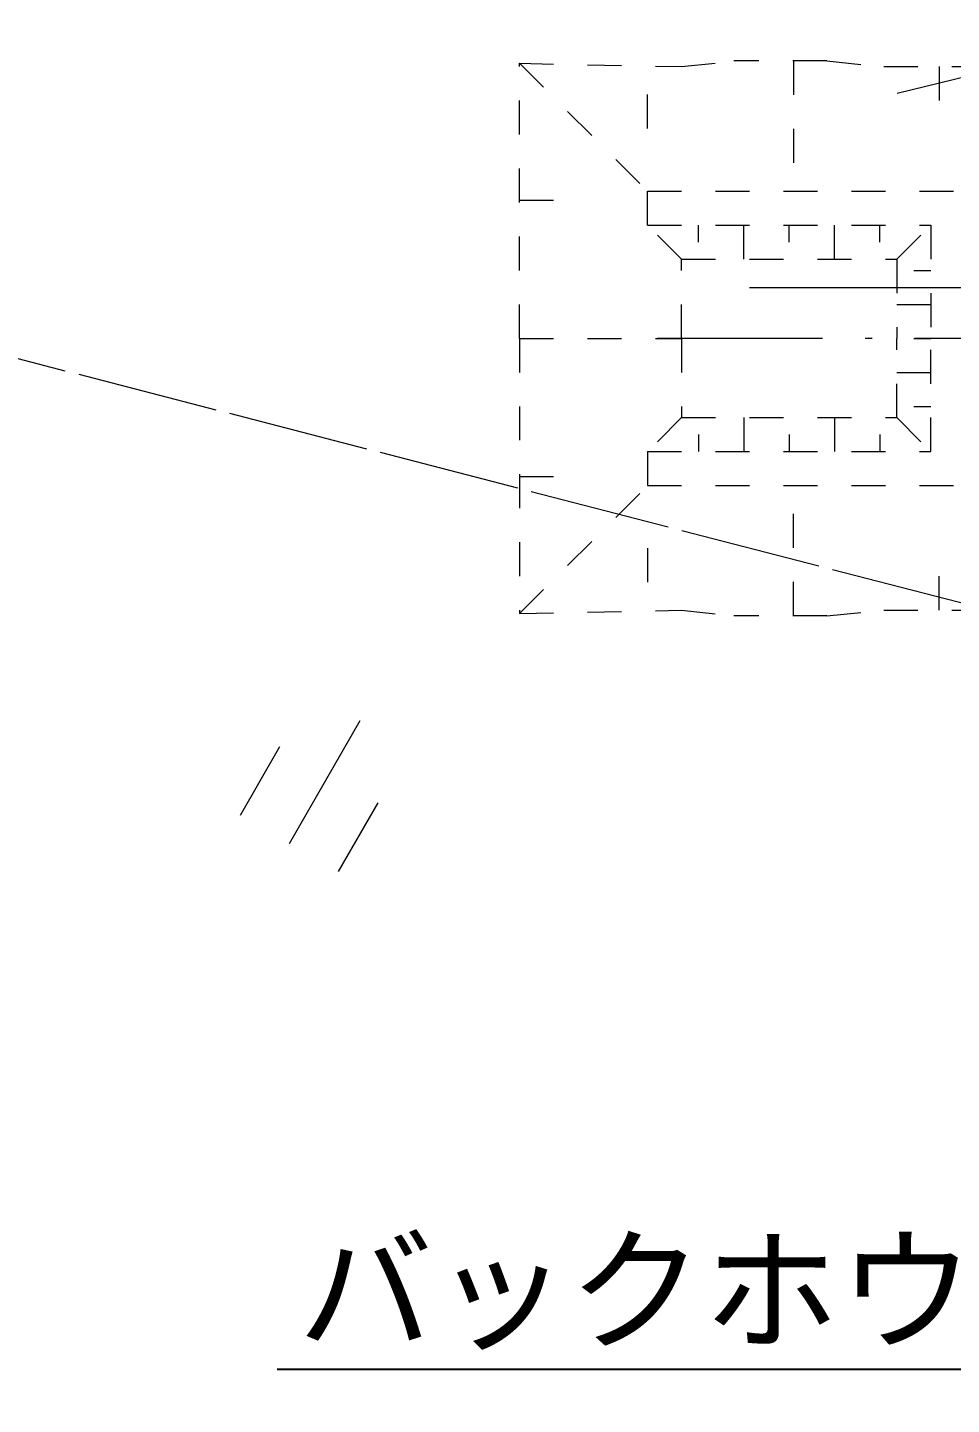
# Model space of a CAD drawing. Header units: millimetres. Extents: x -2078669 to -1085629, y -5987148 to 310365.
# Drawn here: x -1747361 to -1731049, y -1069783 to -1045462 of the extents above; entities that cross this region are included whole.
import ezdxf
from ezdxf.enums import TextEntityAlignment as Align

# ---------------------------------------------------------------- set-up
doc = ezdxf.new("R2010")
doc.units = ezdxf.units.MM
doc.header["$LTSCALE"] = 500
for name, pattern in [('57103', [5.5, 5, -0.5]), ('SXF_一点短鎖線', [9.25, 6, -1.5, 0.25, -1.5]), ('SXF_跳び破線', [12, 6, -6])]:
    doc.linetypes.add(name, pattern=pattern)
for name, color, linetype, lineweight in [('D-BGD', 7, 'Continuous', 13), ('D-BMK', 2, 'SXF_一点短鎖線', 13), ('D-BYP-STR1', 2, 'Continuous', 13), ('D-BYP-STR8', 5, 'Continuous', 25), ('D-STR-TXT', 7, 'Continuous', 13), ('●予備設計_LP横断', 7, 'Continuous', 13)]:
    doc.layers.add(name, color=color, linetype=linetype, lineweight=lineweight)
doc.styles.add('MS ゴシック', font='MS Gothic.ttf')

# ---------------------------------------------------------------- blocks, each defined once
blk = doc.blocks.new('M6334')
at = {"layer": '●予備設計_LP横断', "linetype": 'Continuous', "lineweight": 9}
for p, q in [((0, -1.25), (0, 1.25)), ((-1, -1.25), (-1, 0.15)), ((1, -1.25), (1, 0.15))]:
    blk.add_line(p, q, dxfattribs=at)
blk = doc.blocks.new('河川平面')
at = {"layer": 'D-BGD', "linetype": 'Continuous'}
blk.add_line((1578957, -2779119), (1580997, -2778623), dxfattribs=at)
at = {"layer": 'D-BGD', "linetype": '57103', "elevation": 362500, "flags": 128}
blk.add_lwpolyline([(1477172, -2870692), (1480389, -2867967), (1484971, -2865393), (1488582, -2864193), (1490390, -2862448), (1490901, -2861451), (1491577, -2859965), (1492253, -2857970), (1492523, -2854950), (1492706, -2848007), (1492343, -2845971), (1491818, -2844356), (1491196, -2841336), (1490209, -2837875), (1487912, -2834245), (1484986, -2828256), (1481365, -2824222), (1477611, -2819585), (1476055, -2817947), (1475124, -2816767), (1474521, -2815562), (1474237, -2813430), (1474818, -2811802), (1475257, -2810826), (1476458, -2809344), (1478073, -2808418), (1482363, -2806108), (1485565, -2802358), (1489241, -2799156), (1490166, -2797637), (1493717, -2792408), (1495727, -2790693), (1496990, -2790207), (1498678, -2790410), (1515296, -2793779), (1523090, -2795880), (1526242, -2797376), (1532639, -2801346), (1534483, -2801833), (1535345, -2801857), (1536115, -2801690), (1536414, -2801377), (1536811, -2800496), (1536775, -2798251), (1531411, -2785253), (1530397, -2780634), (1531536, -2779067), (1532905, -2778516), (1534675, -2777962), (1556794, -2782089), (1584092, -2789157), (1586463, -2789792), (1587876, -2790125), (1589173, -2790027), (1589943, -2788823)], dxfattribs=at)
at = {"layer": 'D-BGD', "linetype": 'Continuous', "lineweight": 9, "xscale": 1000, "yscale": 1000, "zscale": 1000, "rotation": 330.1091246385173}
blk.add_blockref('M6334', (1568853, -2791288), dxfattribs=at)

msp = doc.modelspace()

# ---------------------------------------------------------------- linework, layer by layer
at = {"layer": 'D-BMK', "linetype": 'SXF_一点短鎖線'}
msp.add_line((-1622324.6, -1050952.7), (-1736237.2, -1050952.7), dxfattribs=at)
at = {"layer": 'D-BYP-STR1', "linetype": 'SXF_跳び破線', "ltscale": 0.2}
for p, q in [((-1738673.7, -1050952.7), (-1738673.7, -1046093.6)), ((-1738673.7, -1046093.6), (-1736414.5, -1048352.7)), ((-1736414.5, -1047246.5), (-1736414.5, -1046140.3)), ((-1733247.1, -1046052.7), (-1734888.9, -1046052.7)), ((-1733839.5, -1046052.7), (-1733839.5, -1048352.7)), ((-1733247.1, -1046052.7), (-1732243.7, -1046152.7)), ((-1731264.5, -1046152.4), (-1731264.5, -1047252.7)), ((-1736414.5, -1048352.7), (-1723914.5, -1048352.7)), ((-1736414.5, -1048952.7), (-1736414.5, -1048352.7)), ((-1738673.3, -1048511.1), (-1737543.9, -1048511.1)), ((-1735814.5, -1049552.7), (-1736414.5, -1048952.7)), ((-1736414.5, -1048952.7), (-1736414.5, -1048952.7)), ((-1735514.5, -1049252.7), (-1735514.5, -1048952.7)), ((-1734714.5, -1049552.7), (-1734714.5, -1048952.7)), ((-1733914.5, -1049252.7), (-1733914.5, -1048952.7)), ((-1733114.5, -1049552.7), (-1733114.5, -1048952.7)), ((-1732314.5, -1049252.7), (-1732314.5, -1048952.7)), ((-1732014.5, -1049552.7), (-1731414.5, -1048952.7)), ((-1731714.3, -1049752.7), (-1731414.5, -1049752.7)), ((-1732014.1, -1050352.7), (-1731414.5, -1050352.7)), ((-1738673.7, -1050952.7), (-1738673.7, -1055811.9)), ((-1738673.3, -1050952.7), (-1735814.1, -1050952.7)), ((-1738673.3, -1050952.7), (-1735814.1, -1050952.7)), ((-1731714.3, -1050952.7), (-1731414.5, -1050952.7)), ((-1731714.3, -1050952.7), (-1731414.5, -1050952.7)), ((-1732014.1, -1051552.7), (-1731414.5, -1051552.7)), ((-1735814.5, -1052352.7), (-1736414.5, -1052952.7)), ((-1734714.5, -1052352.7), (-1734714.5, -1052952.7)), ((-1733114.5, -1052352.7), (-1733114.5, -1052952.7)), ((-1732014.5, -1052352.7), (-1731414.5, -1052952.7)), ((-1731714.3, -1052152.7), (-1731414.5, -1052152.7)), ((-1735514.5, -1052652.7), (-1735514.5, -1052952.7)), ((-1733914.5, -1052652.7), (-1733914.5, -1052952.7)), ((-1732314.5, -1052652.7), (-1732314.5, -1052952.7)), ((-1736414.5, -1052952.7), (-1736414.5, -1052952.7)), ((-1736414.5, -1052952.7), (-1736414.5, -1053552.7)), ((-1738673.7, -1055811.9), (-1736414.5, -1053552.7)), ((-1738673.3, -1053394.4), (-1737543.9, -1053394.4)), ((-1736414.5, -1053552.7), (-1723914.5, -1053552.7)), ((-1733839.5, -1055852.7), (-1733839.5, -1053552.7)), ((-1736414.5, -1054659), (-1736414.5, -1055765.2)), ((-1731264.5, -1055753.1), (-1731264.5, -1054652.7)), ((-1733247.1, -1055852.7), (-1732243.7, -1055752.7)), ((-1733247.1, -1055852.7), (-1734888.9, -1055852.7))]:
    msp.add_line(p, q, dxfattribs=at)
for points in [[(-1738673.7, -1046093.6), (-1735814.5, -1046152.7), (-1734888.9, -1046052.7)], [(-1732243.7, -1046152.4), (-1726114.9, -1046152.4)], [(-1736414.5, -1048952.7), (-1731414.5, -1048952.7), (-1731414.5, -1050952.7)], [(-1735814.5, -1050952.7), (-1735814.5, -1049552.7), (-1732014.5, -1049552.7), (-1732014.5, -1050952.7)], [(-1736414.5, -1052952.7), (-1731414.5, -1052952.7), (-1731414.5, -1050952.7)], [(-1735814.5, -1050952.7), (-1735814.5, -1052352.7), (-1732014.5, -1052352.7), (-1732014.5, -1050952.7)], [(-1738673.7, -1055811.9), (-1735814.5, -1055752.7), (-1734888.9, -1055852.7)], [(-1732243.7, -1055753.1), (-1726114.9, -1055753.1)]]:
    msp.add_lwpolyline(points, dxfattribs=at)
at = {"layer": 'D-BYP-STR8'}
msp.add_line((-1721953.9, -1069165.7), (-1742953.9, -1069165.7), dxfattribs=at)
at = {"layer": 'D-STR-TXT'}
msp.add_line((-1734612.5, -1050052.7), (-1723012.5, -1050052.7), dxfattribs=at)

# ---------------------------------------------------------------- block references
at = {"layer": 'D-BGD'}
msp.add_blockref('河川平面', (-3310965.8, 1732500.2), dxfattribs=at)

# ---------------------------------------------------------------- texts
at = {"layer": 'D-BYP-STR8', "style": 'MS ゴシック'}
msp.add_text('バックホウ(0.8m3)', height=1750, dxfattribs=at).set_placement((-1732453.9, -1069165.7), align=Align.BOTTOM_CENTER)

doc.saveas('drawing.dxf')
